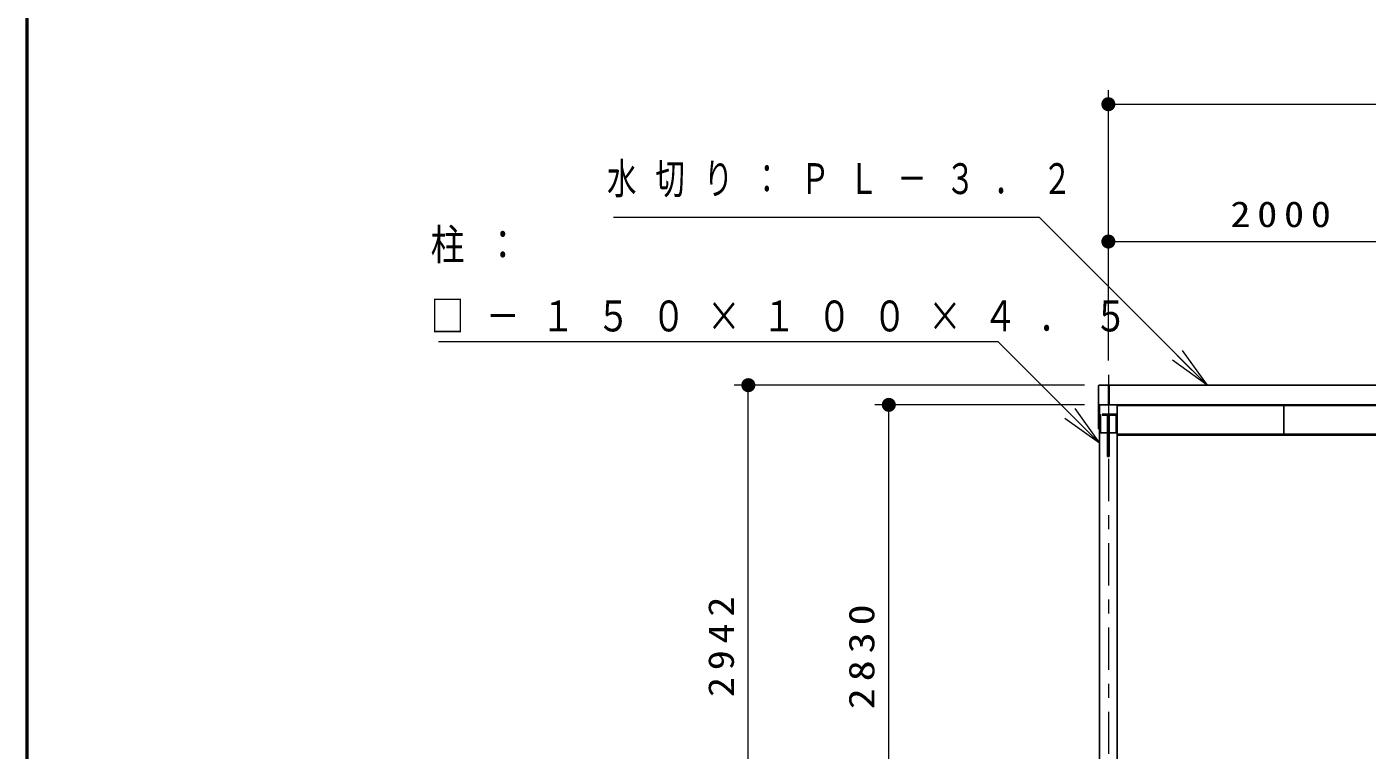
# Model space of a CAD drawing. Units: millimetres on the paper, scale 1:80. Extents: x -385 to 145, y 0 to 323.
# Drawn here: x -385 to -289.6, y 114.7 to 166.2 of the extents above; entities that cross this region are included whole.
import ezdxf

# ---------------------------------------------------------------- set-up
doc = ezdxf.new("R2010")
doc.units = ezdxf.units.MM
doc.linetypes.add('USER2', pattern=[6, 3, -1, 1, -1])
doc.layers.add('LY_1', color=7, linetype='Continuous', lineweight=25)
doc.layers.add('LY_2', color=7, linetype='Continuous', lineweight=13)
doc.styles.add('ＭＳ ゴシック', font='')
doc.styles.get('ＭＳ ゴシック').set_extended_font_data('MS Gothic')

# ---------------------------------------------------------------- blocks, each defined once
blk = doc.blocks.new('filled_dot')
at = {"color": 0, "linetype": 'Continuous', "lineweight": -2, "const_width": 1.25}
blk.add_lwpolyline([(-0.625, 0, 1), (0.625, 0, 1)], format="xyb", close=True, dxfattribs=at)

msp = doc.modelspace()

# ---------------------------------------------------------------- linework, layer by layer
at = {"layer": 'LY_1', "lineweight": 13}
for p, q in [((-308.02, 142.426), (-308.02, 161.68)), ((-308.02, 160.68), (-258.02, 160.68)), ((-308.02, 142.426), (-308.02, 151.904)), ((-308.02, 142.426), (-308.02, 151.904)), ((-308.02, 150.904), (-283.02, 150.904)), ((-308.02, 150.904), (-283.02, 150.904)), ((-302.758, 143.155), (-300.991, 140.68)), ((-300.991, 140.68), (-303.465, 142.448)), ((-300.991, 140.68), (-303.112, 142.801)), ((-309.714, 140.68), (-334.645, 140.68)), ((-333.645, 103.903), (-333.645, 140.68)), ((-309.714, 139.279), (-324.645, 139.279)), ((-323.645, 103.903), (-323.645, 139.279)), ((-308.645, 136.551), (-310.766, 138.673)), ((-310.413, 139.026), (-308.645, 136.551)), ((-308.645, 136.551), (-311.12, 138.319))]:
    msp.add_line(p, q, dxfattribs=at)
at = {"layer": 'LY_1', "color": 2, "linetype": 'USER2', "lineweight": 13}
msp.add_line((-308.02, 141.426), (-308.02, 99.637), dxfattribs=at)
at = {"layer": 'LY_1', "color": 4}
for p, q in [((-308.714, 137.575), (-308.714, 140.605)), ((-308.02, 140.68), (-308.639, 140.68)), ((-308.02, 140.68), (-308.02, 139.341)), ((-307.957, 140.68), (-307.957, 139.341)), ((-283.051, 140.68), (-307.957, 140.68)), ((-308.02, 139.37), (-307.957, 139.37)), ((-308.082, 139.279), (-308.714, 139.279)), ((-308.674, 137.575), (-308.674, 139.279)), ((-308.645, 137.996), (-308.645, 139.279)), ((-283.114, 139.279), (-307.895, 139.279)), ((-307.395, 137.996), (-307.395, 139.235)), ((-308.714, 137.575), (-308.674, 137.575)), ((-308.645, 137.996), (-308.645, 103.903)), ((-307.395, 137.996), (-307.395, 103.903))]:
    msp.add_line(p, q, dxfattribs=at)
at = {"layer": 'LY_1'}
for p, q in [((-308.582, 138.613), (-308.582, 137.293)), ((-307.582, 138.625), (-308.457, 138.625)), ((-307.582, 138.551), (-308.457, 138.551)), ((-307.964, 138.526), (-308.076, 138.526)), ((-308.076, 135.609), (-308.076, 138.526)), ((-307.964, 135.609), (-307.964, 138.526)), ((-307.457, 138.613), (-307.457, 137.293)), ((-308.582, 137.368), (-308.645, 137.368)), ((-308.076, 137.293), (-308.582, 137.293)), ((-307.457, 137.293), (-307.964, 137.293)), ((-307.395, 137.368), (-307.457, 137.368)), ((-307.964, 135.609), (-308.076, 135.609))]:
    msp.add_line(p, q, dxfattribs=at)
at = {"layer": 'LY_1', "color": 131}
for p, q in [((-307.395, 139.235), (-283.645, 139.235)), ((-295.52, 139.235), (-295.52, 137.182)), ((-307.395, 137.182), (-283.645, 137.182)), ((-283.645, 137.12), (-307.395, 137.12))]:
    msp.add_line(p, q, dxfattribs=at)
at = {"layer": 'LY_1', "lineweight": 13}
for points in [[(-300.991, 140.68), (-312.917, 152.606), (-343.233, 152.606)], [(-308.645, 136.551), (-315.869, 143.775), (-355.707, 143.775)]]:
    msp.add_lwpolyline(points, dxfattribs=at)
at = {"layer": 'LY_1'}
for points in [[(-307.582, 138.625), (-307.563, 138.625), (-307.544, 138.625), (-307.526, 138.624), (-307.509, 138.623), (-307.494, 138.622), (-307.481, 138.62), (-307.471, 138.618), (-307.463, 138.617), (-307.459, 138.615), (-307.457, 138.613)], [(-307.582, 138.551), (-307.563, 138.55), (-307.544, 138.55), (-307.526, 138.549), (-307.509, 138.548), (-307.494, 138.547), (-307.481, 138.546), (-307.471, 138.544), (-307.463, 138.542), (-307.459, 138.54), (-307.457, 138.538)]]:
    msp.add_lwpolyline(points, dxfattribs=at)
at = {"layer": 'LY_1', "color": 4}
for centre, radius, start, end in [((-308.639, 140.605), 0.075, 90, 180), ((-308.082, 139.341), 0.0625, 270, 0), ((-307.895, 139.341), 0.0625, 180, 270)]:
    msp.add_arc(centre, radius, start, end, dxfattribs=at)
at = {"layer": 'LY_2', "lineweight": 50}
msp.add_line((-385, 267), (-385, 0), dxfattribs=at)

# ---------------------------------------------------------------- block references
at = {"layer": 'LY_1', "lineweight": 13, "xscale": 0.4, "yscale": 0.4}
for p in [(-308.02, 160.68), (-308.02, 150.904), (-308.02, 150.904)]:
    msp.add_blockref('filled_dot', p, dxfattribs=at)
at = {"layer": 'LY_1', "lineweight": 13, "xscale": 0.4, "yscale": 0.4, "rotation": 270}
for p in [(-333.645, 140.68), (-323.645, 139.279)]:
    msp.add_blockref('filled_dot', p, dxfattribs=at)

# ---------------------------------------------------------------- texts
at = {"layer": 'LY_1', "style": 'ＭＳ ゴシック'}
for s, insert, char_height, attachment_point in [('\\T1.64;\\W0.7;水切り：ＰＬ－３．２', (-343.707, 155.256), 2.199, 4), ('\\T1.33;\\W1.15;2000', (-295.52, 151.904), 1.833, 8), ('\\T1.33;\\W1.15;2000', (-295.52, 151.904), 1.833, 8), ('\\T1.64;\\W0.8;柱：', (-356.259, 150.575), 2.199, 4), ('\\T1.64;\\W0.8;□－１５０×１００×４．５', (-356.259, 145.575), 2.199, 4)]:
    msp.add_mtext(s, dxfattribs=dict(at, insert=insert, char_height=char_height, attachment_point=attachment_point))
at = {"layer": 'LY_1', "char_height": 1.833, "attachment_point": 8, "rotation": 90, "style": 'ＭＳ ゴシック'}
for s, insert in [('\\T1.33;\\W1.15;2942', (-334.645, 122.291)), ('\\T1.33;\\W1.2;2830', (-324.645, 121.591))]:
    msp.add_mtext(s, dxfattribs=dict(at, insert=insert))

doc.saveas('drawing.dxf')
